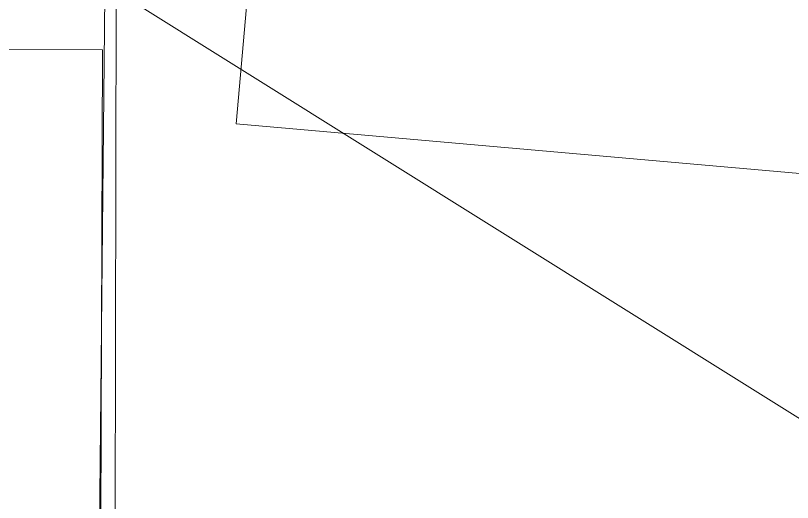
# Model space of a CAD drawing. Header units: metres. Extents: x -902 to -724, y 0 to 650.
# Drawn here: x -800.603 to -799.259, y 595.699 to 596.54 of the extents above; entities that cross this region are included whole.
import ezdxf

# ---------------------------------------------------------------- set-up
doc = ezdxf.new("R2010")
doc.units = ezdxf.units.M

# ---------------------------------------------------------------- blocks, each defined once
blk = doc.blocks.new('T2DPAA-T2D-PWA-SU-M2D-000002_dwg-40815123-DRG-2871011 - SITE PLAN')
at = {"color": 9, "lineweight": 18, "true_color": 0xc0c0c0, "flags": 128}
blk.add_lwpolyline([(42.1223, 1564.7635), (47.1714, 1565.1567), (50.8739, 1565.4937)], dxfattribs=at)
blk.add_lwpolyline([(43.3015, 1562.6874), (43.3015, 1563.354), (44.5015, 1563.354), (44.5015, 1564.6874), (44.1015, 1564.6874), (44.1015, 1563.354), (45.3015, 1563.354), (45.3015, 1562.6874)], close=True, dxfattribs=at)
blk = doc.blocks.new('ASSA_Driveway_dwg-40817344-DRG-2871011 - SITE PLAN')
at = {"color": 9, "lineweight": 18, "true_color": 0xc0c0c0, "flags": 128}
for points in [[(-6.8785, 8.4142), (-4.7931, 8.5914), (-5.2318, 13.6896), (-5.33, 14.8308), (-6.5011, 28.4091)], [(22.5644, 10.9544), (7.1952, 9.5993), (-6.8763, 8.3884)], [(-5.99, 6.0227), (-4.6917, 8.5731), (-4.741, 9.1646)]]:
    blk.add_lwpolyline(points, dxfattribs=at)
blk = doc.blocks.new('T2DPAA-T2D-PWA-SU-M2D-000100_Survey_rvt-1-DRG-2871011 - SITE PLAN')
at = {"color": 9, "lineweight": 18, "true_color": 0xc0c0c0, "rotation": 84.9723245667552}
for name, p in [('T2DPAA-T2D-PWA-SU-M2D-000002_dwg-40815123-DRG-2871011 - SITE PLAN', (-118.6554, 415.2971)), ('ASSA_Driveway_dwg-40817344-DRG-2871011 - SITE PLAN', (-1664.7109, 600.503))]:
    blk.add_blockref(name, p, dxfattribs=at)

msp = doc.modelspace()

# ---------------------------------------------------------------- block references
at = {"color": 9, "lineweight": 5, "true_color": 0xc0c0c0}
msp.add_blockref('T2DPAA-T2D-PWA-SU-M2D-000100_Survey_rvt-1-DRG-2871011 - SITE PLAN', (873.2363, 0), dxfattribs=at)

doc.saveas('drawing.dxf')
